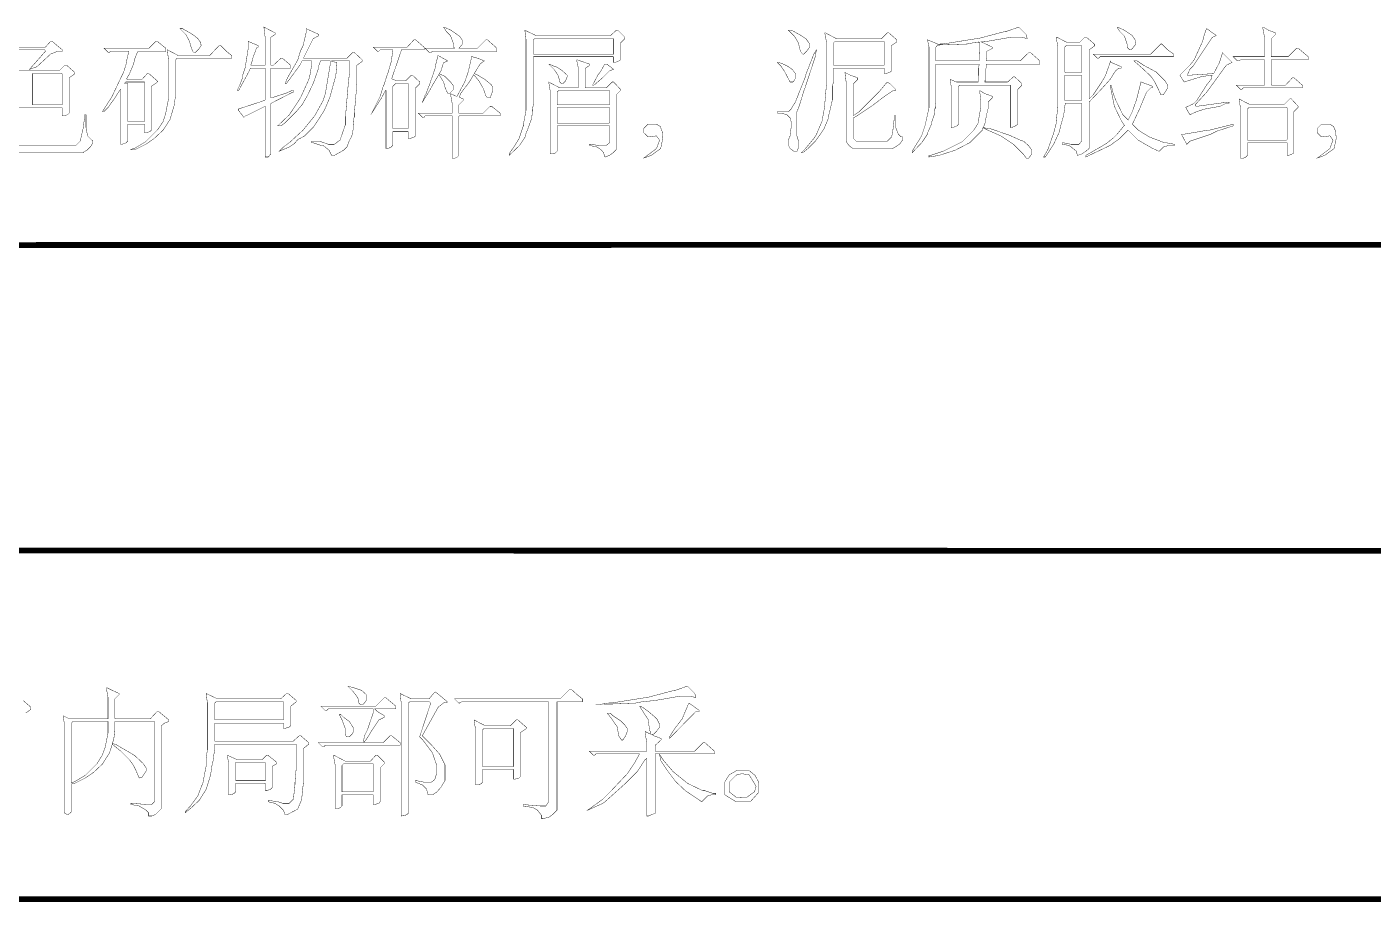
# Model space of a CAD drawing. Extents: x 94 to 452, y -72 to 1042.
# Drawn here: x 319.34 to 354.32, y 228.51 to 251.26 of the extents above; entities that cross this region are included whole.
import ezdxf

# ---------------------------------------------------------------- set-up
doc = ezdxf.new("R2010")
doc.units = 0
doc.header["$MEASUREMENT"] = 0
doc.layers.add('TREE_LAYER', color=7, linetype='Continuous')

msp = doc.modelspace()

# ---------------------------------------------------------------- linework, layer by layer
at = {"layer": 'TREE_LAYER'}
for points, const_width, elevation in [([(323.389813, 251.215376), (323.321185, 251.215376), (323.472165, 251.064396), (323.568244, 250.885964), (323.60942, 250.734984), (323.650597, 250.62518), (323.678048, 250.597729), (323.719224, 250.597729), (323.801577, 250.680082), (323.870205, 250.776161), (323.856479, 250.858513), (323.774126, 250.968317), (323.650597, 251.064396), (323.389813, 251.215376), (323.389813, 251.215376)], 0.01, 59), ([(325.503538, 251.256553), (325.503538, 251.256553), (325.503538, 251.229102), (325.530989, 251.009494), (325.530989, 250.268317), (325.530989, 250.268317), (325.174126, 250.268317), (325.160401, 250.268317), (325.201577, 250.391847), (325.201577, 250.419298), (325.311381, 250.721259), (325.325107, 250.734984), (325.352558, 250.734984), (325.352558, 250.776161), (325.091773, 250.885964), (325.091773, 250.693808), (325.023146, 250.254592), (325.023146, 250.227141), (324.954518, 250.021259), (324.954518, 249.966357), (324.872165, 249.746749), (324.803538, 249.609494), (324.844715, 249.609494), (324.844715, 249.609494), (325.105499, 250.089886), (325.146675, 250.185964), (325.530989, 250.185964), (325.530989, 250.185964), (325.530989, 249.362435), (325.434911, 249.321259), (324.844715, 249.129102), (324.844715, 249.087925), (324.981969, 248.909494), (325.023146, 248.95067), (325.036871, 248.95067), (325.530989, 249.197729), (325.530989, 249.197729), (325.530989, 247.880082), (325.613342, 247.880082), (325.681969, 247.962435), (325.681969, 249.266357), (325.695695, 249.280082), (326.25844, 249.568317), (326.272165, 249.568317), (326.272165, 249.609494), (326.230989, 249.609494), (326.052558, 249.527141), (326.038832, 249.527141), (325.695695, 249.417337), (325.681969, 249.417337), (325.681969, 250.185964), (325.681969, 250.185964), (326.189813, 250.185964), (326.189813, 250.268317), (325.98393, 250.446749), (325.942754, 250.446749), (325.750597, 250.268317), (325.681969, 250.268317), (325.681969, 250.268317), (325.681969, 250.995768), (325.791773, 251.064396), (325.791773, 251.064396), (325.791773, 251.105572), (325.503538, 251.256553), (325.503538, 251.256553)], 0.01, 59), ([(326.601577, 251.215376), (326.601577, 251.215376), (326.601577, 251.133023), (326.546675, 250.885964), (326.53295, 250.858513), (326.519224, 250.776161), (326.450597, 250.638906), (326.381969, 250.405572), (326.10746, 249.92518), (326.052558, 249.787925), (326.080009, 249.787925), (326.093734, 249.801651), (326.436871, 250.268317), (326.491773, 250.378121), (326.738832, 250.378121), (326.738832, 250.364396), (326.738832, 250.254592), (326.697656, 250.007533), (326.68393, 249.980082), (326.670205, 249.897729), (326.450597, 249.417337), (326.162362, 248.978121), (325.860401, 248.689886), (325.942754, 248.689886), (326.038832, 248.758513), (326.354518, 249.0742), (326.491773, 249.238906), (326.629028, 249.472239), (326.780009, 249.787925), (326.930989, 250.213415), (326.930989, 250.268317), (326.972165, 250.378121), (327.219224, 250.378121), (327.219224, 250.364396), (327.219224, 250.254592), (327.10942, 249.595768), (327.10942, 249.568317), (327.040793, 249.34871), (326.821185, 248.95067), (326.519224, 248.580082), (326.176087, 248.264396), (326.011381, 248.140866), (325.901577, 248.031062), (326.162362, 248.140866), (326.299616, 248.236945), (326.381969, 248.333023), (326.560401, 248.429102), (326.793734, 248.662435), (327.068244, 249.087925), (327.123146, 249.211455), (327.219224, 249.444788), (327.274126, 249.65067), (327.370205, 249.993808), (327.397656, 250.336945), (327.260401, 250.364396), (327.260401, 250.378121), (327.727067, 250.378121), (327.727067, 250.364396), (327.727067, 250.062435), (327.699616, 249.856553), (327.65844, 249.376161), (327.65844, 249.376161), (327.630989, 249.046749), (327.630989, 249.033023), (327.630989, 248.936945), (327.617264, 248.923219), (327.617264, 248.717337), (327.50746, 248.401651), (327.480009, 248.319298), (327.329028, 248.209494), (327.178048, 248.209494), (326.944715, 248.291847), (326.738832, 248.291847), (326.738832, 248.25067), (326.780009, 248.25067), (326.985891, 248.182043), (327.040793, 248.182043), (327.191773, 248.058513), (327.260401, 247.921259), (327.329028, 247.921259), (327.576087, 248.058513), (327.65844, 248.140866), (327.727067, 248.319298), (327.768244, 248.387925), (327.80942, 248.497729), (327.823146, 248.662435), (327.823146, 248.676161), (327.823146, 248.703611), (327.836871, 248.840866), (327.836871, 248.895768), (327.850597, 248.909494), (327.850597, 248.964396), (327.850597, 249.019298), (327.878048, 249.321259), (327.878048, 249.321259), (327.905499, 249.65067), (327.905499, 249.664396), (327.905499, 249.760474), (327.919224, 249.7742), (327.919224, 250.268317), (328.056479, 250.364396), (328.056479, 250.378121), (328.056479, 250.405572), (327.850597, 250.597729), (327.80942, 250.597729), (327.65844, 250.446749), (326.53295, 250.446749), (326.53295, 250.460474), (326.780009, 250.954592), (326.930989, 251.036945), (326.930989, 251.064396), (326.601577, 251.215376), (326.601577, 251.215376)], 0.01, 59), ([(330.18393, 251.256553), (330.170205, 251.256553), (330.238832, 251.146749), (330.348636, 251.036945), (330.430989, 250.817337), (330.430989, 250.734984), (330.45844, 250.707533), (330.45844, 250.707533), (329.689813, 250.707533), (329.799616, 250.597729), (329.840793, 250.597729), (329.881969, 250.62518), (331.556479, 250.62518), (331.556479, 250.707533), (331.30942, 250.927141), (331.268244, 250.927141), (331.048636, 250.707533), (330.568244, 250.707533), (330.568244, 250.707533), (330.581969, 250.721259), (330.650597, 250.803611), (330.650597, 250.927141), (330.581969, 251.023219), (330.362362, 251.1742), (330.30746, 251.201651), (330.18393, 251.256553), (330.18393, 251.256553)], 0.01, 59), ([(332.28393, 251.1742), (332.28393, 251.1742), (332.28393, 251.160474), (332.311381, 250.940866), (332.311381, 249.087925), (332.242754, 248.717337), (332.242754, 248.689886), (332.13295, 248.360474), (332.023146, 248.182043), (331.872165, 247.962435), (331.872165, 247.921259), (332.146675, 248.182043), (332.28393, 248.387925), (332.297656, 248.456553), (332.380009, 248.662435), (332.393734, 248.703611), (332.462362, 248.895768), (332.476087, 249.0742), (332.476087, 249.0742), (332.476087, 249.115376), (332.503538, 249.238906), (332.503538, 250.4742), (332.503538, 250.487925), (334.576087, 250.487925), (334.589813, 250.4742), (334.589813, 250.336945), (334.630989, 250.336945), (334.727067, 250.378121), (334.768244, 250.405572), (334.768244, 250.844788), (334.878048, 250.954592), (334.878048, 250.995768), (334.699616, 251.1742), (334.65844, 251.1742), (334.50746, 251.036945), (332.572165, 251.036945), (332.28393, 251.1742), (332.28393, 251.1742)], 0.01, 59), ([(339.215303, 251.1742), (339.13295, 251.1742), (339.28393, 251.023219), (339.393734, 250.844788), (339.421185, 250.693808), (339.462362, 250.597729), (339.503538, 250.556553), (339.530989, 250.556553), (339.613342, 250.638906), (339.681969, 250.734984), (339.681969, 250.817337), (339.599616, 250.940866), (339.462362, 251.036945), (339.215303, 251.1742), (339.215303, 251.1742)], 0.01, 59), ([(345.117264, 251.256553), (344.801577, 251.146749), (344.774126, 251.146749), (344.046675, 250.954592), (344.005499, 250.954592), (343.140793, 250.817337), (343.072165, 250.817337), (343.072165, 250.803611), (343.003538, 250.803611), (343.003538, 250.817337), (342.976087, 250.831062), (342.742754, 250.927141), (342.78393, 250.74871), (342.78393, 249.156553), (342.701577, 248.785964), (342.701577, 248.758513), (342.591773, 248.429102), (342.481969, 248.25067), (342.344715, 248.031062), (342.344715, 247.989886), (342.605499, 248.264396), (342.742754, 248.470278), (342.756479, 248.52518), (342.852558, 248.744788), (342.852558, 248.785964), (342.921185, 248.978121), (342.934911, 249.142827), (342.948636, 249.142827), (342.948636, 249.184004), (342.962362, 249.307533), (342.962362, 250.295768), (342.962362, 250.295768), (344.074126, 250.295768), (344.087852, 250.295768), (344.074126, 250.185964), (344.074126, 250.185964), (344.074126, 250.089886), (344.074126, 250.089886), (344.074126, 250.007533), (344.060401, 250.007533), (344.060401, 249.911455), (344.060401, 249.911455), (344.060401, 249.829102), (344.060401, 249.829102), (343.497656, 249.829102), (343.33295, 249.897729), (343.360401, 249.719298), (343.360401, 248.64871), (343.456479, 248.662435), (343.511381, 248.689886), (343.552558, 248.731062), (343.552558, 249.719298), (343.580009, 249.746749), (344.897656, 249.746749), (344.897656, 249.746749), (344.897656, 248.64871), (344.938832, 248.64871), (345.034911, 248.689886), (345.089813, 248.731062), (345.089813, 249.636945), (345.199616, 249.746749), (345.199616, 249.787925), (345.00746, 249.966357), (344.980009, 249.966357), (344.829028, 249.829102), (344.252558, 249.829102), (344.238832, 249.829102), (344.238832, 249.870278), (344.252558, 249.884004), (344.252558, 249.980082), (344.252558, 249.980082), (344.252558, 250.076161), (344.252558, 250.076161), (344.252558, 250.172239), (344.266283, 250.185964), (344.266283, 250.295768), (344.266283, 250.295768), (345.666283, 250.295768), (345.666283, 250.378121), (345.419224, 250.597729), (345.378048, 250.597729), (345.15844, 250.378121), (344.280009, 250.378121), (344.266283, 250.378121), (344.266283, 250.446749), (344.280009, 250.446749), (344.280009, 250.62518), (344.417264, 250.693808), (344.430989, 250.707533), (344.430989, 250.734984), (344.142754, 250.872239), (344.170205, 250.872239), (344.293734, 250.885964), (344.925107, 250.995768), (345.199616, 250.995768), (345.336871, 250.954592), (345.30942, 251.064396), (345.117264, 251.256553), (345.117264, 251.256553)], 0.01, 59), ([(347.68393, 251.256553), (347.670205, 251.256553), (347.738832, 251.146749), (347.862362, 251.023219), (347.930989, 250.817337), (347.930989, 250.734984), (347.999616, 250.666357), (348.040793, 250.666357), (348.150597, 250.803611), (348.136871, 250.927141), (348.068244, 251.036945), (347.862362, 251.1742), (347.68393, 251.256553), (347.68393, 251.256553)], 0.01, 59), ([(350.003538, 251.215376), (349.989813, 251.201651), (349.934911, 251.05067), (349.893734, 250.885964), (349.674126, 250.405572), (349.564322, 250.268317), (349.303538, 250.007533), (349.413342, 249.829102), (349.852558, 249.966357), (350.127067, 250.007533), (350.140793, 250.007533), (350.113342, 249.897729), (350.003538, 249.760474), (349.742754, 249.34871), (349.660401, 249.266357), (349.454518, 249.170278), (349.564322, 248.978121), (349.742754, 249.060474), (349.962362, 249.129102), (350.346675, 249.197729), (350.511381, 249.280082), (350.580009, 249.280082), (350.580009, 249.307533), (350.552558, 249.307533), (349.742754, 249.197729), (349.701577, 249.211455), (349.701577, 249.238906), (350.003538, 249.568317), (350.511381, 250.268317), (350.662362, 250.336945), (350.401577, 250.597729), (350.401577, 250.556553), (350.33295, 250.336945), (350.181969, 250.04871), (349.564322, 250.007533), (349.495695, 250.007533), (349.564322, 250.158513), (349.646675, 250.240866), (350.140793, 250.982043), (350.154518, 250.995768), (350.250597, 251.036945), (350.003538, 251.215376), (350.003538, 251.215376)], 0.01, 59), ([(351.472165, 251.256553), (351.45844, 251.256553), (351.45844, 251.229102), (351.499616, 251.009494), (351.499616, 250.487925), (351.499616, 250.487925), (350.689813, 250.487925), (350.799616, 250.378121), (350.840793, 250.378121), (350.881969, 250.405572), (351.499616, 250.405572), (351.499616, 250.405572), (351.499616, 249.760474), (351.499616, 249.746749), (350.772165, 249.746749), (350.881969, 249.636945), (350.90942, 249.636945), (350.950597, 249.678121), (352.487852, 249.678121), (352.487852, 249.746749), (352.268244, 249.938906), (352.227067, 249.938906), (352.048636, 249.746749), (351.691773, 249.746749), (351.678048, 249.760474), (351.678048, 250.405572), (351.691773, 250.405572), (352.638832, 250.405572), (352.638832, 250.487925), (352.378048, 250.707533), (352.336871, 250.707533), (352.117264, 250.487925), (351.691773, 250.487925), (351.678048, 250.487925), (351.678048, 250.954592), (351.787852, 251.064396), (351.787852, 251.105572), (351.60942, 251.1742), (351.472165, 251.256553), (351.472165, 251.256553)], 0.01, 59), ([(318.860401, 250.666357), (319.80746, 250.666357), (319.821185, 250.62518), (319.40942, 250.158513), (319.601577, 250.227141), (319.95844, 250.556553), (320.136871, 250.62518), (320.260401, 250.62518), (320.260401, 250.666357), (319.999616, 250.885964), (319.95844, 250.885964), (319.821185, 250.734984), (318.929028, 250.734984)], 0.01, 59), ([(322.730989, 250.885964), (322.689813, 250.885964), (322.511381, 250.707533), (321.344715, 250.707533), (321.454518, 250.597729), (321.481969, 250.597729), (321.523146, 250.62518), (321.989813, 250.62518), (321.989813, 250.62518), (321.921185, 250.323219), (321.921185, 250.295768), (321.852558, 250.076161), (321.78393, 249.938906), (321.550597, 249.444788), (321.303538, 249.060474), (321.303538, 249.060474), (321.344715, 249.060474), (321.454518, 249.170278), (321.619224, 249.403611), (321.770205, 249.636945), (321.78393, 249.623219), (321.78393, 248.209494), (321.866283, 248.223219), (321.921185, 248.25067), (321.962362, 248.291847), (321.962362, 248.717337), (321.962362, 248.731062), (322.401577, 248.731062), (322.401577, 248.717337), (322.401577, 248.511455), (322.442754, 248.511455), (322.538832, 248.538906), (322.580009, 248.580082), (322.580009, 249.719298), (322.717264, 249.815376), (322.730989, 249.829102), (322.730989, 249.856553), (322.511381, 250.04871), (322.470205, 250.04871), (322.33295, 249.897729), (321.948636, 249.897729), (321.934911, 249.911455), (321.962362, 249.966357), (322.003538, 250.034984), (322.113342, 250.295768), (322.154518, 250.460474), (322.223146, 250.62518), (322.950597, 250.62518), (322.950597, 250.707533), (322.730989, 250.885964), (322.730989, 250.885964)], 0.01, 59), ([(329.442754, 250.927141), (329.401577, 250.927141), (329.223146, 250.734984), (328.344715, 250.734984), (328.454518, 250.62518), (328.481969, 250.62518), (328.523146, 250.666357), (328.852558, 250.666357), (328.852558, 250.666357), (328.811381, 250.364396), (328.715303, 250.034984), (328.701577, 250.007533), (328.619224, 249.746749), (328.605499, 249.733023), (328.523146, 249.458513), (328.303538, 249.019298), (328.303538, 249.019298), (328.550597, 249.403611), (328.660401, 249.609494), (328.674126, 249.609494), (328.674126, 248.09969), (328.756479, 248.113415), (328.811381, 248.140866), (328.852558, 248.182043), (328.852558, 248.538906), (328.852558, 248.538906), (329.250597, 248.538906), (329.250597, 248.538906), (329.250597, 248.360474), (329.291773, 248.360474), (329.387852, 248.387925), (329.442754, 248.429102), (329.442754, 249.678121), (329.552558, 249.787925), (329.552558, 249.829102), (329.360401, 250.007533), (329.33295, 250.007533), (329.181969, 249.856553), (328.962362, 249.856553), (328.825107, 249.911455), (328.825107, 249.92518), (329.072165, 250.652631), (329.072165, 250.666357), (329.662362, 250.666357), (329.662362, 250.734984), (329.442754, 250.927141), (329.442754, 250.927141)], 0.01, 59), ([(332.530989, 250.954592), (332.530989, 250.954592), (334.576087, 250.954592), (334.589813, 250.954592), (334.589813, 250.556553), (334.576087, 250.556553), (332.503538, 250.556553), (332.503538, 250.556553), (332.503538, 250.927141), (332.530989, 250.954592), (332.530989, 250.954592)], 0.01, 59), ([(340.093734, 251.105572), (340.080009, 251.105572), (340.080009, 251.078121), (340.121185, 250.858513), (340.121185, 249.787925), (340.080009, 249.307533), (340.080009, 249.22518), (340.011381, 248.854592), (340.011381, 248.827141), (339.860401, 248.470278), (339.791773, 248.360474), (339.572165, 248.09969), (339.462362, 247.989886), (339.503538, 247.989886), (339.668244, 248.127141), (339.83295, 248.291847), (340.052558, 248.607533), (340.162362, 248.868317), (340.162362, 248.923219), (340.189813, 249.005572), (340.230989, 249.184004), (340.272165, 249.362435), (340.272165, 249.719298), (340.299616, 249.815376), (340.299616, 250.185964), (340.313342, 250.185964), (341.617264, 250.185964), (341.617264, 250.185964), (341.617264, 250.04871), (341.65844, 250.04871), (341.754518, 250.076161), (341.80942, 250.117337), (341.80942, 250.776161), (341.946675, 250.872239), (341.946675, 250.885964), (341.946675, 250.927141), (341.740793, 251.105572), (341.699616, 251.105572), (341.548636, 250.954592), (340.381969, 250.954592), (340.093734, 251.105572), (340.093734, 251.105572)], 0.01, 59), ([(340.340793, 250.885964), (340.340793, 250.885964), (341.617264, 250.885964), (341.617264, 250.885964), (341.617264, 250.268317), (341.617264, 250.268317), (340.313342, 250.268317), (340.299616, 250.268317), (340.299616, 250.844788), (340.340793, 250.885964), (340.340793, 250.885964)], 0.01, 59), ([(344.074126, 250.858513), (344.074126, 250.872239), (344.101577, 250.858513), (344.101577, 250.584004), (344.087852, 250.584004), (344.087852, 250.487925), (344.087852, 250.4742), (344.087852, 250.378121), (344.074126, 250.378121), (342.962362, 250.378121), (342.962362, 250.378121), (342.962362, 250.734984), (343.003538, 250.789886), (343.772165, 250.817337), (343.90942, 250.844788), (344.074126, 250.858513), (344.074126, 250.858513)], 0.01, 59), ([(346.105499, 250.995768), (346.091773, 250.995768), (346.091773, 250.968317), (346.13295, 250.74871), (346.13295, 249.211455), (346.091773, 248.813415), (346.091773, 248.758513), (346.036871, 248.552631), (346.023146, 248.497729), (345.872165, 248.072239), (345.762362, 247.880082), (345.803538, 247.880082), (345.817264, 247.893808), (346.023146, 248.209494), (346.174126, 248.538906), (346.201577, 248.676161), (346.28393, 248.964396), (346.325107, 249.280082), (346.750597, 249.280082), (346.750597, 249.266357), (346.750597, 248.291847), (346.681969, 248.209494), (346.476087, 248.209494), (346.270205, 248.25067), (346.242754, 248.25067), (346.242754, 248.209494), (346.421185, 248.182043), (346.530989, 248.09969), (346.613342, 248.031062), (346.640793, 247.921259), (346.764322, 247.962435), (346.860401, 248.031062), (346.942754, 248.09969), (346.942754, 249.307533), (347.230989, 249.609494), (347.491773, 249.897729), (347.629028, 250.117337), (347.711381, 250.185964), (347.780009, 250.185964), (347.780009, 250.227141), (347.519224, 250.336945), (347.491773, 250.378121), (347.491773, 250.336945), (347.368244, 249.993808), (347.272165, 249.829102), (347.052558, 249.49969), (346.942754, 249.389886), (346.942754, 249.389886), (346.942754, 250.666357), (347.080009, 250.762435), (347.080009, 250.776161), (347.080009, 250.817337), (346.874126, 250.995768), (346.83295, 250.995768), (346.681969, 250.844788), (346.393734, 250.844788), (346.105499, 250.995768), (346.105499, 250.995768)], 0.01, 59), ([(348.836871, 250.817337), (348.80942, 250.817337), (348.548636, 250.556553), (347.052558, 250.556553), (347.162362, 250.446749), (347.189813, 250.446749), (347.230989, 250.487925), (349.138832, 250.487925), (349.138832, 250.556553), (348.987852, 250.666357), (348.836871, 250.817337), (348.836871, 250.817337)], 0.01, 59), ([(324.378048, 250.776161), (324.336871, 250.776161), (324.089813, 250.515376), (323.280009, 250.515376), (322.991773, 250.666357), (323.019224, 250.419298), (323.019224, 249.376161), (322.964322, 249.101651), (322.950597, 249.019298), (322.881969, 248.79969), (322.730989, 248.580082), (322.429028, 248.278121), (322.154518, 248.113415), (322.030989, 248.072239), (322.154518, 248.072239), (322.429028, 248.209494), (322.648636, 248.360474), (322.881969, 248.580082), (323.060401, 248.854592), (323.170205, 249.22518), (323.18393, 249.34871), (323.211381, 249.472239), (323.211381, 250.405572), (323.238832, 250.446749), (324.666283, 250.446749), (324.666283, 250.515376), (324.529028, 250.62518), (324.378048, 250.776161), (324.378048, 250.776161)], 0.01, 59), ([(330.911381, 250.487925), (330.897656, 250.487925), (330.897656, 250.4742), (330.870205, 250.35067), (330.829028, 250.172239), (330.829028, 250.144788), (330.719224, 249.829102), (330.527067, 249.472239), (330.513342, 249.458513), (330.499616, 249.458513), (330.348636, 249.527141), (330.389813, 249.293808), (330.389813, 249.019298), (330.389813, 249.019298), (329.511381, 249.019298), (329.621185, 248.909494), (329.662362, 248.909494), (329.689813, 248.95067), (330.389813, 248.95067), (330.389813, 248.936945), (330.389813, 247.852631), (330.472165, 247.852631), (330.527067, 247.880082), (330.568244, 247.921259), (330.568244, 248.936945), (330.581969, 248.95067), (331.638832, 248.95067), (331.638832, 249.019298), (331.419224, 249.197729), (331.378048, 249.197729), (331.199616, 249.019298), (330.581969, 249.019298), (330.568244, 249.019298), (330.568244, 249.238906), (330.678048, 249.34871), (330.678048, 249.389886), (330.581969, 249.431062), (330.60942, 249.527141), (330.829028, 249.815376), (330.952558, 250.021259), (331.089813, 249.856553), (331.185891, 249.691847), (331.199616, 249.664396), (331.268244, 249.472239), (331.30942, 249.417337), (331.378048, 249.417337), (331.446675, 249.595768), (331.446675, 249.678121), (331.419224, 249.746749), (331.391773, 249.7742), (331.240793, 249.897729), (331.062362, 250.007533), (330.966283, 250.04871), (331.117264, 250.295768), (331.227067, 250.378121), (331.062362, 250.446749), (331.00746, 250.460474), (330.911381, 250.487925), (330.911381, 250.487925)], 0.01, 59), ([(330.03295, 250.515376), (330.019224, 250.515376), (330.019224, 250.487925), (329.991773, 250.391847), (329.950597, 250.213415), (329.950597, 250.185964), (329.895695, 250.034984), (329.895695, 250.021259), (329.840793, 249.870278), (329.840793, 249.856553), (329.703538, 249.49969), (329.689813, 249.485964), (329.621185, 249.307533), (329.799616, 249.595768), (329.881969, 249.746749), (330.046675, 250.021259), (330.060401, 250.007533), (330.170205, 249.829102), (330.211381, 249.678121), (330.280009, 249.527141), (330.321185, 249.527141), (330.430989, 249.636945), (330.430989, 249.719298), (330.362362, 249.815376), (330.197656, 249.980082), (330.074126, 250.034984), (330.060401, 250.04871), (330.101577, 250.117337), (330.170205, 250.336945), (330.18393, 250.336945), (330.280009, 250.378121), (330.03295, 250.515376), (330.03295, 250.515376)], 0.01, 59), ([(339.860401, 250.666357), (339.791773, 250.556553), (339.572165, 249.993808), (339.572165, 249.966357), (339.311381, 249.307533), (339.201577, 249.129102), (339.13295, 249.060474), (338.844715, 249.060474), (338.844715, 249.019298), (338.954518, 249.019298), (339.091773, 248.978121), (339.174126, 248.895768), (339.201577, 248.79969), (339.201577, 248.64871), (339.174126, 248.456553), (339.174126, 248.429102), (339.13295, 248.333023), (339.13295, 248.182043), (339.174126, 248.09969), (339.270205, 248.031062), (339.352558, 248.031062), (339.393734, 248.127141), (339.393734, 248.291847), (339.352558, 248.429102), (339.352558, 249.060474), (339.393734, 249.156553), (339.434911, 249.280082), (339.530989, 249.595768), (339.55844, 249.664396), (339.83295, 250.501651), (339.83295, 250.529102), (339.860401, 250.666357), (339.860401, 250.666357)], 0.01, 59), ([(346.352558, 250.776161), (346.352558, 250.776161), (346.750597, 250.776161), (346.750597, 250.776161), (346.750597, 250.089886), (346.750597, 250.076161), (346.325107, 250.076161), (346.311381, 250.089886), (346.311381, 250.734984), (346.352558, 250.776161), (346.352558, 250.776161)], 0.01, 59), ([(318.544715, 249.170278), (320.246675, 249.170278), (320.260401, 249.156553), (320.260401, 248.95067), (320.301577, 248.95067), (320.397656, 248.978121), (320.438832, 249.019298), (320.438832, 249.938906), (320.576087, 250.034984), (320.589813, 250.04871), (320.589813, 250.076161), (320.370205, 250.268317), (320.329028, 250.268317), (320.178048, 250.117337), (318.640793, 250.117337)], 0.01, 59), ([(332.915303, 250.295768), (332.901577, 250.295768), (333.052558, 250.144788), (333.148636, 249.993808), (333.162362, 249.952631), (333.189813, 249.829102), (333.230989, 249.787925), (333.272165, 249.787925), (333.340793, 249.856553), (333.381969, 249.966357), (333.381969, 250.007533), (333.244715, 250.131062), (333.093734, 250.227141), (333.038832, 250.240866), (332.915303, 250.295768), (332.915303, 250.295768)], 0.01, 59), ([(333.642754, 250.405572), (333.629028, 250.405572), (333.629028, 250.391847), (333.670205, 250.19969), (333.670205, 249.678121), (333.670205, 249.678121), (333.189813, 249.678121), (332.901577, 249.829102), (332.942754, 249.582043), (332.942754, 247.962435), (333.025107, 247.962435), (333.080009, 247.989886), (333.121185, 248.031062), (333.121185, 248.689886), (333.121185, 248.689886), (334.466283, 248.689886), (334.480009, 248.689886), (334.480009, 248.25067), (334.397656, 248.182043), (334.191773, 248.182043), (333.985891, 248.209494), (333.95844, 248.209494), (333.95844, 248.182043), (334.150597, 248.140866), (334.260401, 248.072239), (334.329028, 247.989886), (334.356479, 247.893808), (334.370205, 247.880082), (334.480009, 247.921259), (334.576087, 247.989886), (334.65844, 248.072239), (334.65844, 249.49969), (334.768244, 249.609494), (334.768244, 249.636945), (334.589813, 249.829102), (334.548636, 249.829102), (334.397656, 249.678121), (333.862362, 249.678121), (333.848636, 249.678121), (333.848636, 250.185964), (333.95844, 250.254592), (333.95844, 250.268317), (333.95844, 250.295768), (333.642754, 250.405572), (333.642754, 250.405572)], 0.01, 59), ([(334.411381, 250.295768), (334.370205, 250.295768), (334.356479, 250.295768), (334.260401, 250.117337), (334.178048, 250.007533), (334.040793, 249.746749), (334.068244, 249.746749), (334.095695, 249.760474), (334.315303, 249.952631), (334.480009, 250.117337), (334.589813, 250.158513), (334.411381, 250.295768), (334.411381, 250.295768)], 0.01, 59), ([(338.885891, 250.336945), (338.844715, 250.336945), (338.927067, 250.254592), (339.023146, 250.117337), (339.174126, 249.829102), (339.242754, 249.829102), (339.28393, 249.870278), (339.311381, 249.92518), (339.311381, 250.04871), (339.242754, 250.144788), (339.13295, 250.227141), (338.995695, 250.295768), (338.885891, 250.336945), (338.885891, 250.336945)], 0.01, 59), ([(348.191773, 250.378121), (348.10942, 250.378121), (348.329028, 250.185964), (348.562362, 249.966357), (348.65844, 249.815376), (348.727067, 249.678121), (348.80942, 249.49969), (348.878048, 249.49969), (348.987852, 249.678121), (348.987852, 249.746749), (348.919224, 249.856553), (348.685891, 250.089886), (348.356479, 250.268317), (348.191773, 250.378121), (348.191773, 250.378121)], 0.01, 59), ([(319.491773, 250.034984), (319.491773, 250.04871), (320.246675, 250.04871), (320.260401, 250.034984), (320.260401, 249.238906), (320.246675, 249.238906), (319.491773, 249.238906), (319.491773, 249.238906), (319.491773, 250.034984), (319.491773, 250.034984)], 0.01, 59), ([(321.893734, 249.815376), (321.90746, 249.829102), (322.401577, 249.829102), (322.401577, 249.815376), (322.401577, 248.79969), (322.401577, 248.79969), (321.962362, 248.79969), (321.962362, 248.79969), (321.962362, 249.787925), (321.880009, 249.787925), (321.880009, 249.787925), (321.893734, 249.815376), (321.893734, 249.815376)], 0.01, 59), ([(328.921185, 249.787925), (328.921185, 249.787925), (329.250597, 249.787925), (329.250597, 249.787925), (329.250597, 248.621259), (329.250597, 248.621259), (328.852558, 248.621259), (328.852558, 248.621259), (328.852558, 249.719298), (328.921185, 249.787925), (328.921185, 249.787925)], 0.01, 59), ([(340.601577, 250.076161), (340.601577, 250.076161), (340.601577, 250.062435), (340.629028, 249.842827), (340.629028, 248.291847), (340.697656, 248.182043), (340.80746, 248.09969), (341.836871, 248.09969), (341.905499, 248.140866), (342.015303, 248.209494), (342.097656, 248.319298), (342.097656, 248.401651), (342.056479, 248.401651), (341.987852, 248.470278), (341.919224, 248.64871), (341.919224, 248.95067), (341.878048, 248.95067), (341.878048, 248.854592), (341.836871, 248.497729), (341.80942, 248.401651), (341.699616, 248.291847), (340.889813, 248.291847), (340.821185, 248.360474), (340.821185, 248.895768), (340.95844, 248.978121), (341.287852, 249.197729), (341.630989, 249.458513), (341.836871, 249.595768), (341.919224, 249.609494), (341.919224, 249.636945), (341.768244, 249.787925), (341.699616, 249.829102), (341.480009, 249.568317), (340.95844, 249.046749), (340.848636, 248.978121), (340.821185, 248.95067), (340.821185, 248.964396), (340.821185, 249.787925), (340.930989, 249.897729), (340.930989, 249.938906), (340.738832, 250.007533), (340.601577, 250.076161), (340.601577, 250.076161)], 0.01, 59), ([(346.311381, 250.007533), (346.325107, 250.007533), (346.750597, 250.007533), (346.750597, 250.007533), (346.750597, 249.34871), (346.750597, 249.34871), (346.325107, 249.34871), (346.311381, 249.34871), (346.311381, 250.007533), (346.311381, 250.007533)], 0.01, 59), ([(348.301577, 249.829102), (348.287852, 249.829102), (348.287852, 249.815376), (348.178048, 249.376161), (348.068244, 249.060474), (347.95844, 248.840866), (347.821185, 248.978121), (347.629028, 249.376161), (347.560401, 249.568317), (347.519224, 249.746749), (347.491773, 249.746749), (347.601577, 249.197729), (347.780009, 248.827141), (347.862362, 248.703611), (347.670205, 248.470278), (347.574126, 248.3742), (347.381969, 248.223219), (346.860401, 247.921259), (346.860401, 247.880082), (347.491773, 248.182043), (347.738832, 248.360474), (347.95844, 248.580082), (348.219224, 248.319298), (348.576087, 248.113415), (348.754518, 248.031062), (348.768244, 248.031062), (348.878048, 248.140866), (349.015303, 248.182043), (349.166283, 248.182043), (349.166283, 248.209494), (348.946675, 248.25067), (348.905499, 248.25067), (348.50746, 248.401651), (348.219224, 248.580082), (348.068244, 248.731062), (348.287852, 249.197729), (348.287852, 249.211455), (348.438832, 249.568317), (348.548636, 249.678121), (348.589813, 249.678121), (348.589813, 249.719298), (348.301577, 249.829102), (348.301577, 249.829102)], 0.01, 59), ([(333.148636, 249.595768), (333.162362, 249.609494), (334.466283, 249.609494), (334.480009, 249.595768), (334.480009, 249.238906), (334.466283, 249.238906), (333.121185, 249.238906), (333.121185, 249.238906), (333.121185, 249.568317), (333.148636, 249.595768), (333.148636, 249.595768)], 0.01, 59), ([(344.101577, 249.609494), (344.101577, 249.609494), (344.101577, 249.582043), (344.129028, 249.362435), (344.129028, 249.156553), (344.060401, 248.785964), (344.060401, 248.758513), (343.950597, 248.580082), (343.648636, 248.278121), (343.154518, 248.031062), (342.825107, 247.921259), (342.78393, 247.921259), (342.78393, 247.880082), (343.044715, 247.921259), (343.470205, 248.058513), (343.840793, 248.25067), (344.170205, 248.580082), (344.18393, 248.634984), (344.197656, 248.634984), (344.30746, 248.580082), (344.650597, 248.429102), (344.980009, 248.209494), (345.240793, 247.94871), (345.30942, 247.852631), (345.378048, 247.852631), (345.446675, 247.94871), (345.446675, 248.072239), (345.378048, 248.168317), (345.240793, 248.291847), (345.185891, 248.305572), (344.911381, 248.429102), (344.88393, 248.442827), (344.362362, 248.621259), (344.334911, 248.621259), (344.238832, 248.634984), (344.197656, 248.64871), (344.238832, 248.758513), (344.280009, 248.978121), (344.321185, 249.142827), (344.321185, 249.307533), (344.430989, 249.417337), (344.430989, 249.458513), (344.238832, 249.527141), (344.101577, 249.609494), (344.101577, 249.609494)], 0.01, 59), ([(333.121185, 249.156553), (333.121185, 249.170278), (334.466283, 249.170278), (334.480009, 249.156553), (334.480009, 248.772239), (334.466283, 248.758513), (333.121185, 248.758513), (333.121185, 248.772239), (333.121185, 249.156553), (333.121185, 249.156553)], 0.01, 59), ([(350.840793, 249.389886), (350.840793, 249.389886), (350.840793, 249.362435), (350.881969, 249.142827), (350.881969, 247.852631), (350.964322, 247.852631), (351.019224, 247.880082), (351.060401, 247.921259), (351.060401, 248.25067), (351.060401, 248.25067), (352.076087, 248.25067), (352.089813, 248.25067), (352.089813, 247.921259), (352.130989, 247.921259), (352.227067, 247.962435), (352.268244, 247.989886), (352.268244, 249.060474), (352.378048, 249.170278), (352.378048, 249.197729), (352.199616, 249.389886), (352.15844, 249.389886), (352.00746, 249.238906), (351.129028, 249.238906), (350.840793, 249.389886), (350.840793, 249.389886)], 0.01, 59), ([(351.087852, 249.156553), (351.101577, 249.170278), (352.076087, 249.170278), (352.089813, 249.156553), (352.089813, 248.333023), (352.076087, 248.319298), (351.060401, 248.319298), (351.060401, 248.333023), (351.060401, 249.129102), (351.087852, 249.156553), (351.087852, 249.156553)], 0.01, 59), ([(318.572165, 247.989886), (320.80942, 247.989886), (320.80942, 248.003611), (320.905499, 248.058513), (321.001577, 248.154592), (321.056479, 248.25067), (321.056479, 248.319298), (321.029028, 248.319298), (320.919224, 248.429102), (320.878048, 248.64871), (320.878048, 248.978121), (320.836871, 248.978121), (320.836871, 248.868317), (320.80942, 248.676161), (320.80942, 248.64871), (320.727067, 248.291847), (320.617264, 248.182043), (318.640793, 248.182043)], 0.01, 59), ([(335.701577, 248.731062), (335.481969, 248.731062), (335.372165, 248.621259), (335.372165, 248.511455), (335.481969, 248.401651), (335.701577, 248.429102), (335.78393, 248.319298), (335.701577, 248.09969), (335.372165, 247.852631), (335.564322, 247.921259), (335.811381, 248.09969), (335.866283, 248.360474), (335.852558, 248.538906), (335.797656, 248.676161), (335.701577, 248.731062), (335.701577, 248.731062)], 0.01, 59), ([(350.689813, 248.731062), (350.085891, 248.580082), (350.044715, 248.580082), (349.399616, 248.470278), (349.344715, 248.470278), (349.481969, 248.209494), (349.564322, 248.291847), (350.099616, 248.470278), (350.264322, 248.552631), (350.689813, 248.689886), (350.689813, 248.689886), (350.689813, 248.731062), (350.689813, 248.731062)], 0.01, 59), ([(353.201577, 248.731062), (352.981969, 248.731062), (352.872165, 248.621259), (352.872165, 248.511455), (352.981969, 248.401651), (353.201577, 248.429102), (353.28393, 248.319298), (353.201577, 248.09969), (352.872165, 247.852631), (353.064322, 247.921259), (353.311381, 248.09969), (353.366283, 248.360474), (353.352558, 248.538906), (353.297656, 248.676161), (353.201577, 248.731062), (353.201577, 248.731062)], 0.01, 59), ([(221.22612, 245.573528), (399.22612, 245.605679)], 0.15, 178.000003), ([(221.22612, 237.675038), (399.22612, 237.632367)], 0.15, 178.000005), ([(321.422497, 234.084751), (321.408771, 234.084751), (321.408771, 234.0573), (321.449948, 233.837692), (321.449948, 233.288672), (321.449948, 233.274947), (320.447987, 233.274947), (320.283281, 233.3573), (320.310732, 233.178868), (320.310732, 230.83181), (320.379359, 230.790633), (320.420536, 230.790633), (320.502889, 230.859261), (320.502889, 231.586712), (320.585242, 231.600437), (320.859751, 231.737692), (321.079359, 231.888672), (321.312693, 232.10828), (321.326418, 232.135731), (321.491124, 232.396516), (321.559751, 232.616123), (321.779359, 232.437692), (322.012693, 232.204359), (322.108771, 232.067104), (322.177399, 231.929849), (322.259751, 231.737692), (322.328379, 231.751417), (322.438183, 231.916123), (322.438183, 231.998476), (322.369555, 232.10828), (322.136222, 232.327888), (321.80681, 232.520045), (321.642104, 232.616123), (321.559751, 232.629849), (321.600928, 232.753378), (321.614653, 232.876908), (321.628379, 233.000437), (321.628379, 233.206319), (321.642104, 233.206319), (322.657791, 233.206319), (322.657791, 233.206319), (322.657791, 231.120045), (322.589163, 231.051417), (322.438183, 231.051417), (322.08132, 231.078868), (322.040144, 231.078868), (322.040144, 231.051417), (322.259751, 231.010241), (322.438183, 230.900437), (322.50681, 230.83181), (322.50681, 230.749457), (322.589163, 230.749457), (322.685242, 230.790633), (322.836222, 230.941614), (322.836222, 233.096516), (322.918575, 233.165143), (323.028379, 233.206319), (323.028379, 233.247496), (322.767595, 233.467104), (322.726418, 233.467104), (322.547987, 233.274947), (321.642104, 233.274947), (321.628379, 233.288672), (321.628379, 233.796516), (321.738183, 233.906319), (321.738183, 233.93377), (321.559751, 234.016123), (321.422497, 234.084751), (321.422497, 234.084751)], 0.01, 64), ([(327.695046, 234.125927), (327.68132, 234.125927), (327.80485, 234.002398), (327.942104, 233.823967), (327.969555, 233.686712), (328.010732, 233.645535), (328.079359, 233.645535), (328.161712, 233.755339), (328.161712, 233.906319), (328.038183, 234.016123), (327.8323, 234.084751), (327.777399, 234.098476), (327.695046, 234.125927), (327.695046, 234.125927)], 0.01, 64), ([(333.487202, 234.043574), (333.446026, 234.043574), (333.198967, 233.796516), (330.453869, 233.796516), (330.563673, 233.686712), (330.591124, 233.686712), (330.6323, 233.714163), (332.897006, 233.714163), (332.897006, 233.714163), (332.897006, 231.120045), (332.828379, 231.010241), (332.677399, 231.010241), (332.347987, 231.037692), (332.238183, 231.051417), (332.238183, 231.010241), (332.498967, 230.969065), (332.608771, 230.900437), (332.718575, 230.763182), (332.718575, 230.680829), (332.759751, 230.680829), (332.910732, 230.722006), (333.00681, 230.790633), (333.116614, 230.900437), (333.116614, 233.714163), (333.13034, 233.714163), (333.775438, 233.714163), (333.775438, 233.796516), (333.638183, 233.906319), (333.487202, 234.043574), (333.487202, 234.043574)], 0.01, 64), ([(336.50681, 234.125927), (336.191124, 234.016123), (336.163673, 234.016123), (335.436222, 233.823967), (335.395046, 233.823967), (334.53034, 233.686712), (334.461712, 233.686712), (334.200928, 233.645535), (334.173477, 233.645535), (335.161712, 233.686712), (335.298967, 233.714163), (335.683281, 233.755339), (336.314653, 233.865143), (336.589163, 233.865143), (336.726418, 233.823967), (336.698967, 233.93377), (336.50681, 234.125927), (336.50681, 234.125927)], 0.01, 64), ([(319.308771, 233.425927), (319.446026, 233.522006), (319.446026, 233.535731), (319.446026, 233.576908), (319.240144, 233.755339)], 0.01, 64), ([(324.002889, 233.93377), (324.002889, 233.93377), (324.002889, 233.920045), (324.03034, 233.700437), (324.03034, 232.465143), (324.002889, 232.245535), (324.002889, 232.067104), (323.934261, 231.710241), (323.920536, 231.627888), (323.783281, 231.271025), (323.591124, 231.010241), (323.453869, 230.859261), (323.453869, 230.83181), (323.618575, 230.969065), (323.824457, 231.161221), (324.002889, 231.449457), (324.112693, 231.806319), (324.126418, 231.888672), (324.140144, 231.984751), (324.140144, 232.012202), (324.18132, 232.190633), (324.195046, 232.327888), (324.222497, 232.451417), (324.222497, 232.616123), (324.222497, 232.616123), (326.336222, 232.616123), (326.336222, 232.616123), (326.336222, 231.943574), (326.308771, 231.627888), (326.308771, 231.572986), (326.267595, 231.188672), (326.157791, 231.078868), (325.993085, 231.078868), (325.869555, 231.120045), (325.814653, 231.120045), (325.636222, 231.161221), (325.608771, 231.161221), (325.608771, 231.120045), (325.787202, 231.078868), (325.897006, 231.010241), (326.00681, 230.900437), (326.047987, 230.790633), (326.116614, 230.790633), (326.377399, 230.927888), (326.487202, 231.188672), (326.487202, 231.229849), (326.500928, 231.394555), (326.528379, 231.614163), (326.528379, 232.506319), (326.665634, 232.616123), (326.665634, 232.6573), (326.459751, 232.835731), (326.418575, 232.835731), (326.267595, 232.698476), (324.222497, 232.698476), (324.222497, 232.698476), (324.222497, 233.165143), (324.222497, 233.165143), (326.00681, 233.165143), (326.00681, 233.165143), (326.00681, 233.027888), (326.047987, 233.027888), (326.144065, 233.055339), (326.198967, 233.096516), (326.198967, 233.604359), (326.336222, 233.714163), (326.336222, 233.714163), (326.336222, 233.755339), (326.13034, 233.93377), (326.089163, 233.93377), (325.938183, 233.796516), (324.291124, 233.796516), (324.002889, 233.93377), (324.002889, 233.93377)], 0.01, 64), ([(324.249948, 233.714163), (324.249948, 233.714163), (326.00681, 233.714163), (326.00681, 233.714163), (326.00681, 233.247496), (326.00681, 233.247496), (324.222497, 233.247496), (324.222497, 233.247496), (324.222497, 233.686712), (324.249948, 233.714163), (324.249948, 233.714163)], 0.01, 64), ([(328.669555, 233.823967), (328.628379, 233.823967), (328.408771, 233.604359), (326.98132, 233.604359), (327.091124, 233.494555), (327.1323, 233.494555), (327.173477, 233.535731), (328.340144, 233.535731), (328.340144, 233.535731), (328.340144, 233.425927), (328.189163, 232.986712), (328.120536, 232.849457), (328.079359, 232.6573), (326.912693, 232.6573), (327.022497, 232.547496), (327.063673, 232.547496), (327.091124, 232.588672), (329.040144, 232.588672), (329.040144, 232.6573), (328.820536, 232.835731), (328.779359, 232.835731), (328.600928, 232.6573), (328.093085, 232.6573), (328.093085, 232.6573), (328.161712, 232.739653), (328.340144, 233.027888), (328.491124, 233.247496), (328.628379, 233.316123), (328.628379, 233.3573), (328.449948, 233.467104), (328.38132, 233.535731), (328.38132, 233.535731), (328.93034, 233.535731), (328.93034, 233.604359), (328.669555, 233.823967), (328.669555, 233.823967)], 0.01, 64), ([(329.959751, 233.974947), (329.9323, 233.961221), (329.795046, 233.796516), (329.328379, 233.796516), (329.040144, 233.93377), (329.067595, 233.700437), (329.067595, 230.749457), (329.163673, 230.763182), (329.218575, 230.790633), (329.259751, 230.83181), (329.259751, 233.686712), (329.287202, 233.714163), (329.808771, 233.714163), (329.836222, 233.686712), (329.547987, 232.80828), (329.63034, 232.725927), (329.877399, 232.396516), (329.987202, 232.080829), (329.987202, 231.847496), (329.946026, 231.710241), (329.946026, 231.696516), (329.849948, 231.627888), (329.671516, 231.627888), (329.465634, 231.669065), (329.438183, 231.669065), (329.438183, 231.627888), (329.616614, 231.559261), (329.726418, 231.449457), (329.767595, 231.298476), (329.877399, 231.298476), (329.987202, 231.367104), (330.097006, 231.490633), (330.20681, 231.669065), (330.20681, 232.080829), (330.069555, 232.355339), (329.849948, 232.602398), (329.616614, 232.835731), (330.028379, 233.576908), (330.165634, 233.686712), (330.275438, 233.714163), (329.959751, 233.974947), (329.959751, 233.974947)], 0.01, 64), ([(336.547987, 233.686712), (336.520536, 233.63181), (336.369555, 233.274947), (336.191124, 233.041614), (336.040144, 232.80828), (336.040144, 232.767104), (336.726418, 233.467104), (336.808771, 233.467104), (336.808771, 233.494555), (336.795046, 233.50828), (336.547987, 233.686712), (336.547987, 233.686712)], 0.01, 64), ([(327.502889, 233.384751), (327.461712, 233.384751), (327.53034, 233.247496), (327.612693, 233.027888), (327.612693, 232.904359), (327.640144, 232.80828), (327.640144, 232.80828), (327.722497, 232.80828), (327.791124, 232.876908), (327.8323, 232.945535), (327.8323, 233.027888), (327.791124, 233.096516), (327.722497, 233.206319), (327.571516, 233.316123), (327.502889, 233.384751), (327.502889, 233.384751)], 0.01, 64), ([(335.271516, 233.604359), (335.271516, 233.604359), (335.271516, 233.590633), (335.491124, 233.247496), (335.518575, 233.000437), (335.559751, 232.890633), (335.546026, 232.876908), (335.408771, 232.945535), (335.408771, 232.890633), (335.449948, 232.671025), (335.449948, 232.437692), (335.449948, 232.437692), (333.953869, 232.437692), (334.063673, 232.327888), (334.091124, 232.327888), (334.1323, 232.369065), (335.257791, 232.369065), (335.257791, 232.355339), (335.120536, 232.10828), (334.942104, 231.847496), (334.502889, 231.380829), (334.310732, 231.188672), (333.912693, 230.900437), (334.310732, 231.078868), (334.379359, 231.13377), (334.914653, 231.614163), (335.202889, 231.902398), (335.408771, 232.218084), (335.449948, 232.245535), (335.449948, 232.245535), (335.449948, 230.749457), (335.491124, 230.749457), (335.587202, 230.790633), (335.669555, 230.818084), (335.669555, 230.83181), (335.669555, 232.355339), (335.669555, 232.369065), (335.779359, 232.369065), (335.779359, 232.355339), (335.820536, 232.176908), (335.957791, 231.971025), (336.20485, 231.641614), (336.451908, 231.40828), (336.877399, 231.120045), (337.028379, 231.271025), (337.124457, 231.298476), (337.247987, 231.298476), (337.247987, 231.339653), (337.165634, 231.339653), (336.959751, 231.40828), (336.90485, 231.40828), (336.50681, 231.600437), (336.136222, 231.902398), (335.889163, 232.190633), (335.779359, 232.355339), (335.793085, 232.369065), (337.20681, 232.369065), (337.20681, 232.437692), (336.959751, 232.6573), (336.918575, 232.6573), (336.698967, 232.437692), (335.669555, 232.437692), (335.669555, 232.437692), (335.669555, 232.588672), (335.820536, 232.725927), (335.820536, 232.767104), (335.628379, 232.835731), (335.573477, 232.876908), (335.628379, 232.876908), (335.710732, 232.959261), (335.779359, 233.055339), (335.779359, 233.137692), (335.710732, 233.274947), (335.683281, 233.302398), (335.491124, 233.467104), (335.340144, 233.576908), (335.271516, 233.604359), (335.271516, 233.604359)], 0.01, 64), ([(334.502889, 233.425927), (334.420536, 233.425927), (334.53034, 233.288672), (334.68132, 233.069065), (334.722497, 232.835731), (334.791124, 232.725927), (334.8323, 232.725927), (334.900928, 232.835731), (334.942104, 232.945535), (334.942104, 233.027888), (334.873477, 233.123967), (334.777399, 233.220045), (334.571516, 233.3573), (334.502889, 233.425927), (334.502889, 233.425927)], 0.01, 64), ([(320.53034, 233.206319), (320.53034, 233.206319), (321.449948, 233.206319), (321.449948, 233.206319), (321.449948, 232.904359), (321.395046, 232.629849), (321.38132, 232.547496), (321.298967, 232.327888), (321.161712, 232.10828), (320.859751, 231.806319), (320.585242, 231.641614), (320.502889, 231.614163), (320.502889, 231.614163), (320.502889, 233.165143), (320.53034, 233.206319), (320.53034, 233.206319)], 0.01, 64), ([(330.961712, 233.247496), (330.961712, 233.247496), (330.961712, 233.220045), (331.002889, 233.000437), (331.002889, 231.559261), (331.085242, 231.559261), (331.140144, 231.586712), (331.18132, 231.627888), (331.18132, 231.9573), (331.18132, 231.9573), (331.977399, 231.9573), (331.991124, 231.9573), (331.991124, 231.710241), (332.0323, 231.710241), (332.128379, 231.737692), (332.169555, 231.778868), (332.169555, 232.918084), (332.30681, 233.014163), (332.320536, 233.027888), (332.320536, 233.055339), (332.100928, 233.247496), (332.059751, 233.247496), (331.908771, 233.096516), (331.249948, 233.096516), (330.961712, 233.247496), (330.961712, 233.247496)], 0.01, 64), ([(331.208771, 233.014163), (331.222497, 233.027888), (331.977399, 233.027888), (331.991124, 233.014163), (331.991124, 232.039653), (331.977399, 232.039653), (331.18132, 232.039653), (331.18132, 232.039653), (331.18132, 232.986712), (331.208771, 233.014163), (331.208771, 233.014163)], 0.01, 64), ([(324.551908, 232.327888), (324.551908, 232.327888), (324.551908, 232.314163), (324.579359, 232.149457), (324.579359, 231.298476), (324.675438, 231.312202), (324.73034, 231.339653), (324.771516, 231.380829), (324.771516, 231.586712), (324.771516, 231.600437), (325.526418, 231.600437), (325.540144, 231.586712), (325.540144, 231.40828), (325.58132, 231.40828), (325.677399, 231.449457), (325.718575, 231.490633), (325.718575, 232.039653), (325.828379, 232.10828), (325.828379, 232.149457), (325.608771, 232.327888), (325.567595, 232.327888), (325.457791, 232.218084), (324.798967, 232.218084), (324.551908, 232.327888), (324.551908, 232.327888)], 0.01, 64), ([(327.324457, 232.327888), (327.310732, 232.327888), (327.310732, 232.300437), (327.351908, 232.080829), (327.351908, 230.941614), (327.434261, 230.941614), (327.489163, 230.969065), (327.53034, 231.010241), (327.53034, 231.298476), (327.544065, 231.298476), (328.340144, 231.298476), (328.340144, 231.298476), (328.340144, 231.051417), (328.38132, 231.051417), (328.491124, 231.078868), (328.518575, 231.120045), (328.518575, 231.998476), (328.628379, 232.10828), (328.628379, 232.149457), (328.449948, 232.327888), (328.408771, 232.327888), (328.271516, 232.176908), (327.612693, 232.176908), (327.324457, 232.327888), (327.324457, 232.327888)], 0.01, 64), ([(324.771516, 232.135731), (324.771516, 232.149457), (325.526418, 232.149457), (325.540144, 232.135731), (325.540144, 231.669065), (325.526418, 231.669065), (324.771516, 231.669065), (324.771516, 231.669065), (324.771516, 232.135731), (324.771516, 232.135731)], 0.01, 64), ([(327.571516, 232.10828), (327.571516, 232.10828), (328.340144, 232.10828), (328.340144, 232.10828), (328.340144, 231.380829), (328.340144, 231.380829), (327.544065, 231.380829), (327.53034, 231.380829), (327.53034, 232.067104), (327.571516, 232.10828), (327.571516, 232.10828)], 0.01, 64), ([(338.112693, 231.929849), (337.783281, 231.929849), (337.591124, 231.820045), (337.48132, 231.641614), (337.48132, 231.298476), (337.769555, 231.120045), (338.140144, 231.120045), (338.359751, 231.367104), (338.359751, 231.627888), (338.263673, 231.806319), (338.112693, 231.929849), (338.112693, 231.929849)], 0.01, 64), ([(337.920536, 231.847496), (337.934261, 231.847496), (338.112693, 231.820045), (338.291124, 231.518084), (338.249948, 231.380829), (338.057791, 231.243574), (337.783281, 231.229849), (337.591124, 231.380829), (337.591124, 231.627888), (337.783281, 231.820045), (337.838183, 231.83377), (337.920536, 231.847496), (337.920536, 231.847496)], 0.01, 64), ([(221.22612, 228.587353), (399.22612, 228.587353)], 0.15, 178)]:
    msp.add_lwpolyline(points, dxfattribs=dict(at, const_width=const_width, elevation=elevation))

doc.saveas('drawing.dxf')
